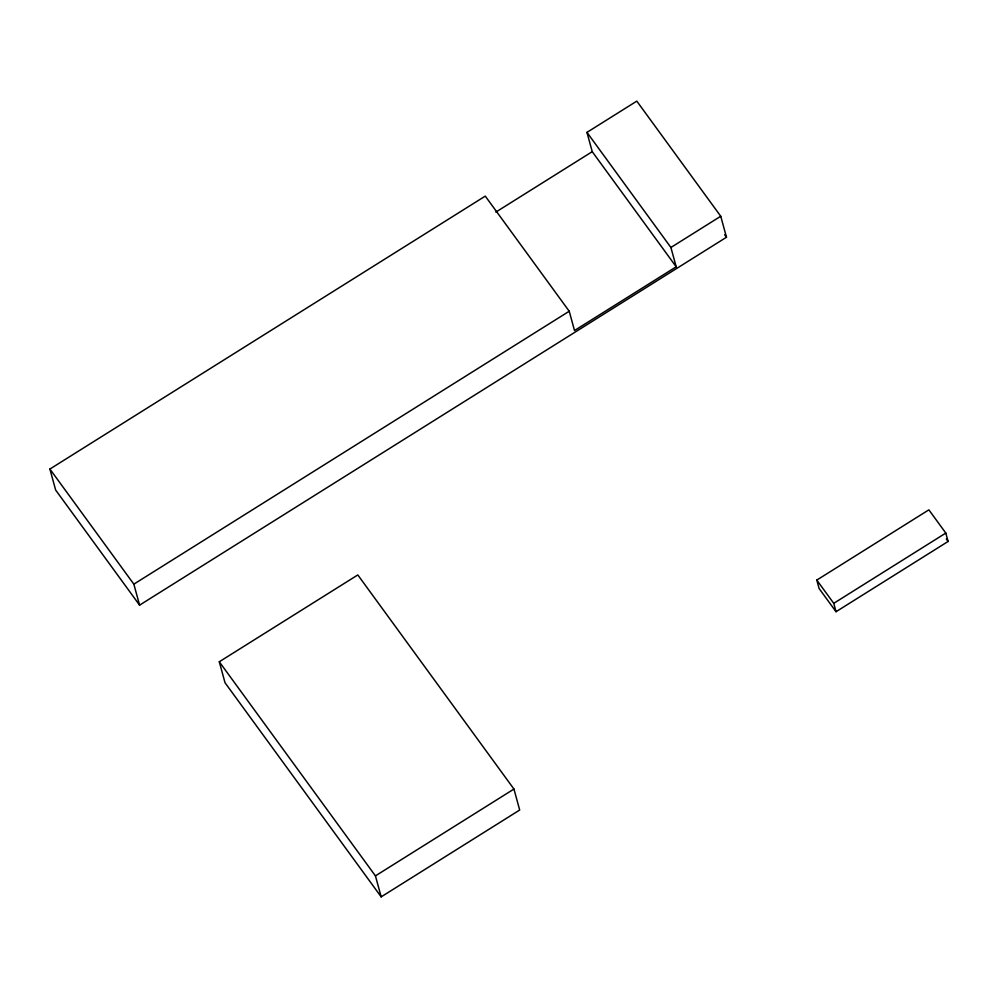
<?xml version="1.0" encoding="UTF-8"?>
<svg xmlns="http://www.w3.org/2000/svg" width="998" height="998" viewBox="0 0 998 998"><rect width="100%" height="100%" fill="white"/><g stroke="black" fill="none" stroke-linecap="round" stroke-linejoin="round"><path stroke-width="1.5" d="M49.9 469.048L485.265 196.119L569.222 311.239L574.499 330.538L676.195 266.79L670.905 247.492L586.961 132.372L636.799 101.135L720.743 216.254L726.482 237.237L139.583 605.15L55.639 490.03L49.9 469.048L133.844 584.167L139.583 605.15M495.831 212.112L592.238 151.671L586.961 132.372M133.844 584.167L569.222 311.239M670.905 247.492L720.743 216.254M219.286 661.774L357.808 574.935L513.945 789.056L519.684 810.027L381.174 896.865L225.024 682.744L219.286 661.774L375.435 875.882L381.174 896.865M816.788 580.087L928.864 509.841L945.805 533.069L948.1 541.465L836.037 611.712L819.084 588.483L816.788 580.087L833.742 603.328L836.037 611.712M375.435 875.882L513.945 789.056M833.742 603.328L945.805 533.069M724.66 234.73L726.482 237.237M946.316 539.02L948.1 541.465M592.238 151.671L676.195 266.79"/></g></svg>
